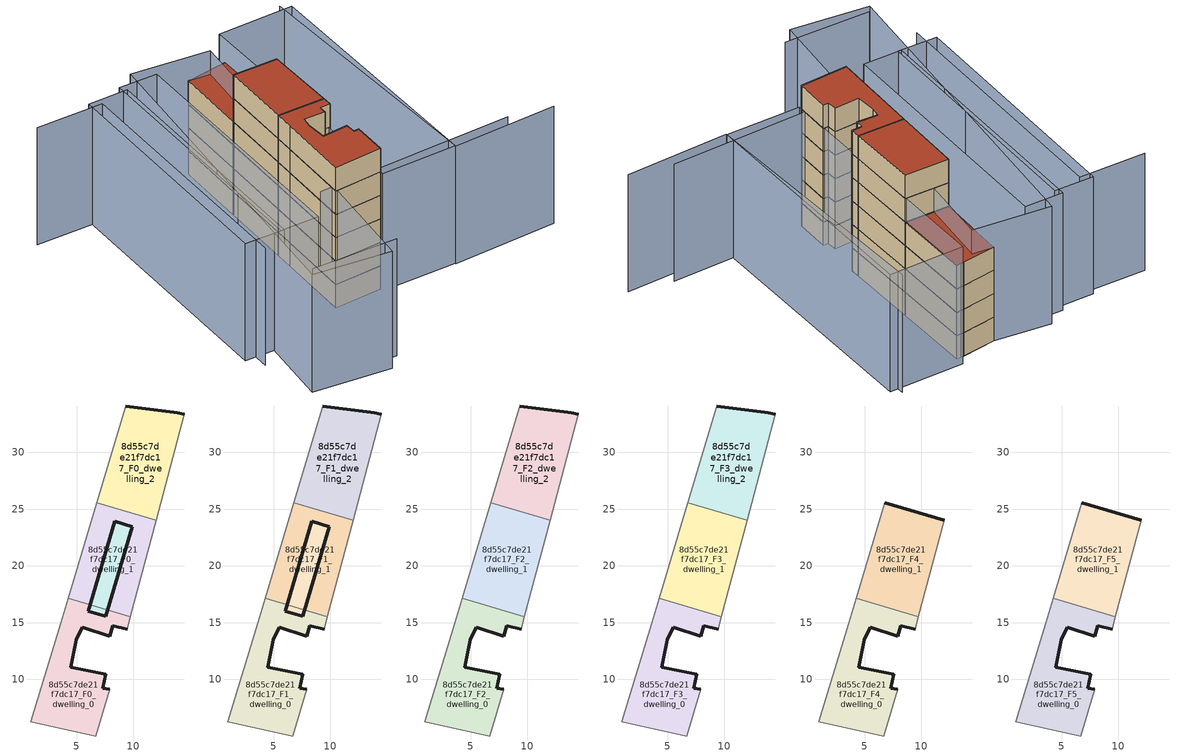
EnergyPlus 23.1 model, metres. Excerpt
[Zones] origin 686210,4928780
8d55c7de21f7dc17_F0_dwelling_0
 floor ground (EU_floor_Construction): 6.69,5.01 7.9,9.11 7.31,9.24 7.56,10.45 4.49,11.08 4.98,13.47 5.51,14.57 7.93,13.8 8.2,14.7 9.44,14.42 9.73,15.52 4.25,17.13 3.59,14.94 0.96,6.25 z0
 wall outside (EU_wall_Construction): 9.44,14.42 8.2,14.7 7.93,13.8 5.51,14.57 4.98,13.47 4.49,11.08 7.56,10.45 7.31,9.24 7.9,9.11 z0:3
 wall adiabatic (EU_wall_Construction): 7.9,9.11 6.69,5.01 0.96,6.25 3.59,14.94 4.25,17.13 / 9.73,15.52 9.44,14.42 z0:3
 wall to 8d55c7de21f7dc17_F0_dwelling_1 (EU_wall_Construction): 4.25,17.13 9.73,15.52 z0:3
8d55c7de21f7dc17_F0_dwelling_1
 floor ground (EU_floor_Construction): 9.73,15.52 11.99,24.02 6.78,25.55 4.25,17.13 z0
 wall adiabatic (EU_wall_Construction): 4.25,17.13 6.78,25.55 / 11.99,24.02 9.73,15.52 z0:3
 wall to 8d55c7de21f7dc17_F0_dwelling_2 (EU_wall_Construction): 6.78,25.55 11.99,24.02 z0:3
8d55c7de21f7dc17_F0_dwelling_2
 floor ground (EU_floor_Construction): 11.99,24.02 14.48,33.36 13.85,33.46 13.55,33.5 9.34,34.07 6.78,25.55 z0
 wall outside (EU_wall_Construction): 9.34,34.07 13.55,33.5 13.85,33.46 14.48,33.36 z0:3
 wall adiabatic (EU_wall_Construction): 14.48,33.36 11.99,24.02 / 6.78,25.55 9.34,34.07 z0:3
8d55c7de21f7dc17_F4_circulation
 floor ground (EU_floor_Construction): 7.58,15.57 9.9,23.45 8.35,23.91 6.04,16.02 z0
 wall outside (EU_wall_Construction): 8.35,23.91 9.9,23.45 7.58,15.57 6.04,16.02 8.35,23.91 z0:3
8d55c7de21f7dc17_F1_dwelling_0
 floor to 8d55c7de21f7dc17_F0_dwelling_0 (EU_floor_Construction): 6.69,5.01 7.9,9.11 7.31,9.24 7.56,10.45 4.49,11.08 4.98,13.47 5.51,14.57 7.93,13.8 8.2,14.7 9.44,14.42 9.73,15.52 4.25,17.13 3.59,14.94 0.96,6.25 z3
 wall outside (EU_wall_Construction): 9.44,14.42 8.2,14.7 7.93,13.8 5.51,14.57 4.98,13.47 4.49,11.08 7.56,10.45 7.31,9.24 7.9,9.11 z3:6
 wall adiabatic (EU_wall_Construction): 7.9,9.11 6.69,5.01 0.96,6.25 3.59,14.94 4.25,17.13 / 9.73,15.52 9.44,14.42 z3:6
 wall to 8d55c7de21f7dc17_F1_dwelling_1 (EU_wall_Construction): 4.25,17.13 9.73,15.52 z3:6
8d55c7de21f7dc17_F1_dwelling_1
 floor to 8d55c7de21f7dc17_F0_dwelling_1 (EU_floor_Construction): 9.73,15.52 11.99,24.02 6.78,25.55 4.25,17.13 z3
 wall adiabatic (EU_wall_Construction): 4.25,17.13 6.78,25.55 / 11.99,24.02 9.73,15.52 z3:6
 wall to 8d55c7de21f7dc17_F1_dwelling_2 (EU_wall_Construction): 6.78,25.55 11.99,24.02 z3:6
8d55c7de21f7dc17_F1_dwelling_2
 floor to 8d55c7de21f7dc17_F0_dwelling_2 (EU_floor_Construction): 11.99,24.02 14.48,33.36 13.85,33.46 13.55,33.5 9.34,34.07 6.78,25.55 z3
 wall outside (EU_wall_Construction): 9.34,34.07 13.55,33.5 13.85,33.46 14.48,33.36 z3:6
 wall adiabatic (EU_wall_Construction): 14.48,33.36 11.99,24.02 / 6.78,25.55 9.34,34.07 z3:6
8d55c7de21f7dc17_F5_circulation
 floor to 8d55c7de21f7dc17_F4_circulation (EU_floor_Construction): 7.58,15.57 9.9,23.45 8.35,23.91 6.04,16.02 z3
 wall outside (EU_wall_Construction): 8.35,23.91 9.9,23.45 7.58,15.57 6.04,16.02 8.35,23.91 z3:6
 roof outside (EU_roof_Construction): 9.9,23.45 7.58,15.57 6.04,16.02 8.35,23.91 z6
8d55c7de21f7dc17_F2_dwelling_0
 floor to 8d55c7de21f7dc17_F1_dwelling_0 (EU_floor_Construction): 6.69,5.01 7.9,9.11 7.31,9.24 7.56,10.45 4.49,11.08 4.98,13.47 5.51,14.57 7.93,13.8 8.2,14.7 9.44,14.42 9.73,15.52 4.25,17.13 3.59,14.94 0.96,6.25 z6
 wall outside (EU_wall_Construction): 9.44,14.42 8.2,14.7 7.93,13.8 5.51,14.57 4.98,13.47 4.49,11.08 7.56,10.45 7.31,9.24 7.9,9.11 z6:9
 wall adiabatic (EU_wall_Construction): 7.9,9.11 6.69,5.01 0.96,6.25 3.59,14.94 4.25,17.13 / 9.73,15.52 9.44,14.42 z6:9
 wall to 8d55c7de21f7dc17_F2_dwelling_1 (EU_wall_Construction): 4.25,17.13 9.73,15.52 z6:9
8d55c7de21f7dc17_F2_dwelling_1
 floor to 8d55c7de21f7dc17_F1_dwelling_1 (EU_floor_Construction): 9.73,15.52 11.99,24.02 6.78,25.55 4.25,17.13 z6
 wall adiabatic (EU_wall_Construction): 4.25,17.13 6.78,25.55 / 11.99,24.02 9.73,15.52 z6:9
 wall to 8d55c7de21f7dc17_F2_dwelling_2 (EU_wall_Construction): 6.78,25.55 11.99,24.02 z6:9
8d55c7de21f7dc17_F2_dwelling_2
 floor to 8d55c7de21f7dc17_F1_dwelling_2 (EU_floor_Construction): 11.99,24.02 14.48,33.36 13.85,33.46 13.55,33.5 9.34,34.07 6.78,25.55 z6
 wall outside (EU_wall_Construction): 9.34,34.07 13.55,33.5 13.85,33.46 14.48,33.36 z6:9
 wall adiabatic (EU_wall_Construction): 14.48,33.36 11.99,24.02 / 6.78,25.55 9.34,34.07 z6:9
8d55c7de21f7dc17_F3_dwelling_0
 floor to 8d55c7de21f7dc17_F2_dwelling_0 (EU_floor_Construction): 6.69,5.01 7.9,9.11 7.31,9.24 7.56,10.45 4.49,11.08 4.98,13.47 5.51,14.57 7.93,13.8 8.2,14.7 9.44,14.42 9.73,15.52 4.25,17.13 3.59,14.94 0.96,6.25 z9
 wall outside (EU_wall_Construction): 9.44,14.42 8.2,14.7 7.93,13.8 5.51,14.57 4.98,13.47 4.49,11.08 7.56,10.45 7.31,9.24 7.9,9.11 z9:12
 wall adiabatic (EU_wall_Construction): 7.9,9.11 6.69,5.01 0.96,6.25 3.59,14.94 4.25,17.13 / 9.73,15.52 9.44,14.42 z9:12
 wall to 8d55c7de21f7dc17_F3_dwelling_1 (EU_wall_Construction): 4.25,17.13 9.73,15.52 z9:12
8d55c7de21f7dc17_F3_dwelling_1
 floor to 8d55c7de21f7dc17_F2_dwelling_1 (EU_floor_Construction): 9.73,15.52 11.99,24.02 6.78,25.55 4.25,17.13 z9
 wall adiabatic (EU_wall_Construction): 4.25,17.13 6.78,25.55 / 11.99,24.02 9.73,15.52 z9:12
 wall to 8d55c7de21f7dc17_F3_dwelling_2 (EU_wall_Construction): 6.78,25.55 11.99,24.02 z9:12
8d55c7de21f7dc17_F3_dwelling_2
 floor to 8d55c7de21f7dc17_F2_dwelling_2 (EU_floor_Construction): 11.99,24.02 14.48,33.36 13.85,33.46 13.55,33.5 9.34,34.07 6.78,25.55 z9
 wall outside (EU_wall_Construction): 9.34,34.07 13.55,33.5 13.85,33.46 14.48,33.36 z9:12
 wall adiabatic (EU_wall_Construction): 14.48,33.36 11.99,24.02 / 6.78,25.55 9.34,34.07 z9:12
 roof outside (EU_roof_Construction): 14.48,33.36 11.99,24.02 6.78,25.55 9.34,34.07 13.55,33.5 13.85,33.46 z12
8d55c7de21f7dc17_F4_dwelling_0
 floor to 8d55c7de21f7dc17_F3_dwelling_0 (EU_floor_Construction): 6.69,5.01 7.9,9.11 7.31,9.24 7.56,10.45 4.49,11.08 4.98,13.47 5.51,14.57 7.93,13.8 8.2,14.7 9.44,14.42 9.73,15.52 4.25,17.13 3.59,14.94 0.96,6.25 z12
 wall outside (EU_wall_Construction): 9.44,14.42 8.2,14.7 7.93,13.8 5.51,14.57 4.98,13.47 4.49,11.08 7.56,10.45 7.31,9.24 7.9,9.11 z12:15
 wall adiabatic (EU_wall_Construction): 7.9,9.11 6.69,5.01 0.96,6.25 3.59,14.94 4.25,17.13 / 9.73,15.52 9.44,14.42 z12:15
 wall to 8d55c7de21f7dc17_F4_dwelling_1 (EU_wall_Construction): 4.25,17.13 9.73,15.52 z12:15
8d55c7de21f7dc17_F4_dwelling_1
 floor to 8d55c7de21f7dc17_F3_dwelling_1 (EU_floor_Construction): 9.73,15.52 11.99,24.02 6.78,25.55 4.25,17.13 z12
 wall outside (EU_wall_Construction): 6.78,25.55 11.99,24.02 z12:15
 wall adiabatic (EU_wall_Construction): 4.25,17.13 6.78,25.55 / 11.99,24.02 9.73,15.52 z12:15
8d55c7de21f7dc17_F5_dwelling_0
 floor to 8d55c7de21f7dc17_F4_dwelling_0 (EU_floor_Construction): 6.69,5.01 7.9,9.11 7.31,9.24 7.56,10.45 4.49,11.08 4.98,13.47 5.51,14.57 7.93,13.8 8.2,14.7 9.44,14.42 9.73,15.52 4.25,17.13 3.59,14.94 0.96,6.25 z15
 wall outside (EU_wall_Construction): 9.44,14.42 8.2,14.7 7.93,13.8 5.51,14.57 4.98,13.47 4.49,11.08 7.56,10.45 7.31,9.24 7.9,9.11 z15:18
 wall adiabatic (EU_wall_Construction): 7.9,9.11 6.69,5.01 0.96,6.25 3.59,14.94 4.25,17.13 / 9.73,15.52 9.44,14.42 z15:18
 wall to 8d55c7de21f7dc17_F5_dwelling_1 (EU_wall_Construction): 4.25,17.13 9.73,15.52 z15:18
 roof outside (EU_roof_Construction): 9.73,15.52 9.44,14.42 8.2,14.7 7.93,13.8 5.51,14.57 4.98,13.47 4.49,11.08 7.56,10.45 7.31,9.24 7.9,9.11 6.69,5.01 0.96,6.25 3.59,14.94 4.25,17.13 z18
8d55c7de21f7dc17_F5_dwelling_1
 floor to 8d55c7de21f7dc17_F4_dwelling_1 (EU_floor_Construction): 9.73,15.52 11.99,24.02 6.78,25.55 4.25,17.13 z15
 wall outside (EU_wall_Construction): 6.78,25.55 11.99,24.02 z15:18
 wall adiabatic (EU_wall_Construction): 4.25,17.13 6.78,25.55 / 11.99,24.02 9.73,15.52 z15:18
 roof outside (EU_roof_Construction): 11.99,24.02 9.73,15.52 4.25,17.13 6.78,25.55 z18
shading: -11.41,-1.3 -1.46,-4.31 / -0.16,7.36 23.09,1.58 / 27.71,-0.82 15.4,2.12 / 15.4,2.12 22.77,32.94 / -10.8,37.54 -3.04,35.29 / -3.04,35.29 -11.83,4.96 / 11.77,33.11 -3.49,-5.42 / -3.49,-5.42 -12.27,-1.95 / -12.27,-1.95 3,36.58 / 3,36.58 11.77,33.11 / 23.53,31.98 15.44,2.23 / 15.44,2.23 6.59,4.64 / 6.59,4.64 14.68,34.39 / 14.68,34.39 23.53,31.98 / 4.86,34.52 -3.82,4.58 / -3.82,4.58 -8.32,5.89 / -8.32,5.89 0.36,35.82 / 0.36,35.82 4.86,34.52 / 0.64,34.95 -7.94,5.74 / -7.94,5.74 -12.58,7.1 / -12.58,7.1 -4,36.31 / -4,36.31 0.64,34.95 z0:15
[Building]
EU S2 Campaign: North Axis=0; Terrain=City; Solar Distribution=FullExterior
[Site:Location]
Bologna: Latitude=44.5; Longitude=11.25; Time Zone=1; Elevation=37
[SizingPeriod:WeatherFileDays]
AnnualSizingPeriod: Begin Month=1; Begin Day of Month=1; End Month=12; End Day of Month=31; Day of Week for Start Day=Monday; Use Weather File Daylight Saving Period=No; Use Weather File Rain and Snow Indicators=No
[MATERIAL]
EU_InternalMass_Material: Roughness=MediumRough; Thickness=0.1; Conductivity=1; Density=1800; Specific Heat=900; Thermal Absorptance=0.9; Solar Absorptance=0.7; Visible Absorptance=0.7
[MATERIAL:NOMASS] Roughness=MediumRough; Thermal Absorptance=0.9; Solar Absorptance=0.7; Visible Absorptance=0.7
Name | Thermal Resistance
EU_wall_NoMass | 0.905828
EU_roof_NoMass | 0.37593
EU_floor_NoMass | 0.67114
[CONSTRUCTION]
EU_wall_Construction: EU_wall_NoMass
EU_roof_Construction: EU_roof_NoMass
EU_floor_Construction: EU_floor_NoMass
EU_InternalMass_Construction: EU_InternalMass_Material
[ZONE] Type=1; Multiplier=1; Ceiling Height=autocalculate; Floor Area=autocalculate; Part of Total Floor Area=Yes
Name | Volume
8d55c7de21f7dc17_F0_dwelling_0; 8d55c7de21f7dc17_F1_dwelling_0; 8d55c7de21f7dc17_F2_dwelling_0; 8d55c7de21f7dc17_F3_dwelling_0; 8d55c7de21f7dc17_F4_dwelling_0; 8d55c7de21f7dc17_F5_dwelling_0 | 147.192
8d55c7de21f7dc17_F0_dwelling_1; 8d55c7de21f7dc17_F1_dwelling_1; 8d55c7de21f7dc17_F2_dwelling_1; 8d55c7de21f7dc17_F3_dwelling_1; 8d55c7de21f7dc17_F4_dwelling_1; 8d55c7de21f7dc17_F5_dwelling_1 | 147.185
8d55c7de21f7dc17_F0_dwelling_2; 8d55c7de21f7dc17_F1_dwelling_2; 8d55c7de21f7dc17_F2_dwelling_2; 8d55c7de21f7dc17_F3_dwelling_2 | 147.182
8d55c7de21f7dc17_F4_circulation; 8d55c7de21f7dc17_F5_circulation | 39.7808
[INTERNALMASS] Construction=EU_InternalMass_Construction
Name | Zone or ZoneList | Surface Area
8d55c7de21f7dc17_F0_dwelling_0_EU_InternalMass | 8d55c7de21f7dc17_F0_dwelling_0 | 49.0621
8d55c7de21f7dc17_F0_dwelling_1_EU_InternalMass | 8d55c7de21f7dc17_F0_dwelling_1 | 49.0621
8d55c7de21f7dc17_F0_dwelling_2_EU_InternalMass | 8d55c7de21f7dc17_F0_dwelling_2 | 49.0621
8d55c7de21f7dc17_F1_dwelling_0_EU_InternalMass | 8d55c7de21f7dc17_F1_dwelling_0 | 49.0621
8d55c7de21f7dc17_F1_dwelling_1_EU_InternalMass | 8d55c7de21f7dc17_F1_dwelling_1 | 49.0621
8d55c7de21f7dc17_F1_dwelling_2_EU_InternalMass | 8d55c7de21f7dc17_F1_dwelling_2 | 49.0621
8d55c7de21f7dc17_F2_dwelling_0_EU_InternalMass | 8d55c7de21f7dc17_F2_dwelling_0 | 49.0621
8d55c7de21f7dc17_F2_dwelling_1_EU_InternalMass | 8d55c7de21f7dc17_F2_dwelling_1 | 49.0621
8d55c7de21f7dc17_F2_dwelling_2_EU_InternalMass | 8d55c7de21f7dc17_F2_dwelling_2 | 49.0621
8d55c7de21f7dc17_F3_dwelling_0_EU_InternalMass | 8d55c7de21f7dc17_F3_dwelling_0 | 49.0621
8d55c7de21f7dc17_F3_dwelling_1_EU_InternalMass | 8d55c7de21f7dc17_F3_dwelling_1 | 49.0621
8d55c7de21f7dc17_F3_dwelling_2_EU_InternalMass | 8d55c7de21f7dc17_F3_dwelling_2 | 49.0621
8d55c7de21f7dc17_F4_dwelling_0_EU_InternalMass | 8d55c7de21f7dc17_F4_dwelling_0 | 67.0368
8d55c7de21f7dc17_F4_dwelling_1_EU_InternalMass | 8d55c7de21f7dc17_F4_dwelling_1 | 67.0368
8d55c7de21f7dc17_F5_dwelling_0_EU_InternalMass | 8d55c7de21f7dc17_F5_dwelling_0 | 67.0368
8d55c7de21f7dc17_F5_dwelling_1_EU_InternalMass | 8d55c7de21f7dc17_F5_dwelling_1 | 67.0368
[OTHEREQUIPMENT] Fuel Type=Electricity; Design Level Calculation Method=Watts/Area; Power per Zone Floor Area=1; Fraction Latent=0; Fraction Radiant=0; Fraction Lost=0; Carbon Dioxide Generation Rate=0; EndUse Subcategory=EU_Step8_InternalGains
Name | Zone or ZoneList or Space or SpaceList | Schedule
EU_Step8_InternalGain_8d55c7de21f7dc17_F0_dwelling_0_f000 | 8d55c7de21f7dc17_F0_dwelling_0 | EU_Step8_GainSchedule_8d55c7de21f7dc17_F0_dwelling_0_f000
EU_Step8_InternalGain_8d55c7de21f7dc17_F0_dwelling_1_f000 | 8d55c7de21f7dc17_F0_dwelling_1 | EU_Step8_GainSchedule_8d55c7de21f7dc17_F0_dwelling_1_f000
EU_Step8_InternalGain_8d55c7de21f7dc17_F0_dwelling_2_f000 | 8d55c7de21f7dc17_F0_dwelling_2 | EU_Step8_GainSchedule_8d55c7de21f7dc17_F0_dwelling_2_f000
EU_Step8_InternalGain_8d55c7de21f7dc17_F1_dwelling_0_f000 | 8d55c7de21f7dc17_F1_dwelling_0 | EU_Step8_GainSchedule_8d55c7de21f7dc17_F1_dwelling_0_f000
EU_Step8_InternalGain_8d55c7de21f7dc17_F1_dwelling_1_f000 | 8d55c7de21f7dc17_F1_dwelling_1 | EU_Step8_GainSchedule_8d55c7de21f7dc17_F1_dwelling_1_f000
EU_Step8_InternalGain_8d55c7de21f7dc17_F1_dwelling_2_f000 | 8d55c7de21f7dc17_F1_dwelling_2 | EU_Step8_GainSchedule_8d55c7de21f7dc17_F1_dwelling_2_f000
EU_Step8_InternalGain_8d55c7de21f7dc17_F2_dwelling_0_f000 | 8d55c7de21f7dc17_F2_dwelling_0 | EU_Step8_GainSchedule_8d55c7de21f7dc17_F2_dwelling_0_f000
EU_Step8_InternalGain_8d55c7de21f7dc17_F2_dwelling_1_f000 | 8d55c7de21f7dc17_F2_dwelling_1 | EU_Step8_GainSchedule_8d55c7de21f7dc17_F2_dwelling_1_f000
EU_Step8_InternalGain_8d55c7de21f7dc17_F2_dwelling_2_f000 | 8d55c7de21f7dc17_F2_dwelling_2 | EU_Step8_GainSchedule_8d55c7de21f7dc17_F2_dwelling_2_f000
EU_Step8_InternalGain_8d55c7de21f7dc17_F3_dwelling_0_f000 | 8d55c7de21f7dc17_F3_dwelling_0 | EU_Step8_GainSchedule_8d55c7de21f7dc17_F3_dwelling_0_f000
EU_Step8_InternalGain_8d55c7de21f7dc17_F3_dwelling_1_f000 | 8d55c7de21f7dc17_F3_dwelling_1 | EU_Step8_GainSchedule_8d55c7de21f7dc17_F3_dwelling_1_f000
EU_Step8_InternalGain_8d55c7de21f7dc17_F3_dwelling_2_f000 | 8d55c7de21f7dc17_F3_dwelling_2 | EU_Step8_GainSchedule_8d55c7de21f7dc17_F3_dwelling_2_f000
EU_Step8_InternalGain_8d55c7de21f7dc17_F4_dwelling_0_f000 | 8d55c7de21f7dc17_F4_dwelling_0 | EU_Step8_GainSchedule_8d55c7de21f7dc17_F4_dwelling_0_f000
EU_Step8_InternalGain_8d55c7de21f7dc17_F4_dwelling_1_f000 | 8d55c7de21f7dc17_F4_dwelling_1 | EU_Step8_GainSchedule_8d55c7de21f7dc17_F4_dwelling_1_f000
EU_Step8_InternalGain_8d55c7de21f7dc17_F5_dwelling_0_f000 | 8d55c7de21f7dc17_F5_dwelling_0 | EU_Step8_GainSchedule_8d55c7de21f7dc17_F5_dwelling_0_f000
EU_Step8_InternalGain_8d55c7de21f7dc17_F5_dwelling_1_f000 | 8d55c7de21f7dc17_F5_dwelling_1 | EU_Step8_GainSchedule_8d55c7de21f7dc17_F5_dwelling_1_f000
[ZONEINFILTRATION:DESIGNFLOWRATE] Schedule=EU_AlwaysOn; Design Flow Rate Calculation Method=Flow/Area; Flow Rate per Floor Area=0.0005; Constant Term Coefficient=1; Temperature Term Coefficient=0; Velocity Term Coefficient=0; Velocity Squared Term Coefficient=0
Name | Zone or ZoneList or Space or SpaceList
EU_Circulation_Infiltration_8d55c7de21f7dc17_F4_circulation | 8d55c7de21f7dc17_F4_circulation
EU_Circulation_Infiltration_8d55c7de21f7dc17_F5_circulation | 8d55c7de21f7dc17_F5_circulation
[ZONEVENTILATION:DESIGNFLOWRATE] Schedule=EU_AlwaysOn; Design Flow Rate Calculation Method=AirChanges/Hour; Air Changes per Hour=0.73129; Ventilation Type=Natural; Fan Pressure Rise=0; Fan Total Efficiency=1; Constant Term Coefficient=1; Temperature Term Coefficient=0; Velocity Term Coefficient=0; Velocity Squared Term Coefficient=0; Minimum Indoor Temperature=-100; Maximum Indoor Temperature=100; Delta Temperature=-100; Minimum Outdoor Temperature=-100; Maximum Outdoor Temperature=100; Maximum Wind Speed=40
Name | Zone or ZoneList or Space or SpaceList
EU_ConstantAir_8d55c7de21f7dc17_F0_dwelling_0 | 8d55c7de21f7dc17_F0_dwelling_0
EU_ConstantAir_8d55c7de21f7dc17_F0_dwelling_1 | 8d55c7de21f7dc17_F0_dwelling_1
EU_ConstantAir_8d55c7de21f7dc17_F0_dwelling_2 | 8d55c7de21f7dc17_F0_dwelling_2
EU_ConstantAir_8d55c7de21f7dc17_F1_dwelling_0 | 8d55c7de21f7dc17_F1_dwelling_0
EU_ConstantAir_8d55c7de21f7dc17_F1_dwelling_1 | 8d55c7de21f7dc17_F1_dwelling_1
EU_ConstantAir_8d55c7de21f7dc17_F1_dwelling_2 | 8d55c7de21f7dc17_F1_dwelling_2
EU_ConstantAir_8d55c7de21f7dc17_F2_dwelling_0 | 8d55c7de21f7dc17_F2_dwelling_0
EU_ConstantAir_8d55c7de21f7dc17_F2_dwelling_1 | 8d55c7de21f7dc17_F2_dwelling_1
EU_ConstantAir_8d55c7de21f7dc17_F2_dwelling_2 | 8d55c7de21f7dc17_F2_dwelling_2
EU_ConstantAir_8d55c7de21f7dc17_F3_dwelling_0 | 8d55c7de21f7dc17_F3_dwelling_0
EU_ConstantAir_8d55c7de21f7dc17_F3_dwelling_1 | 8d55c7de21f7dc17_F3_dwelling_1
EU_ConstantAir_8d55c7de21f7dc17_F3_dwelling_2 | 8d55c7de21f7dc17_F3_dwelling_2
EU_ConstantAir_8d55c7de21f7dc17_F4_dwelling_0 | 8d55c7de21f7dc17_F4_dwelling_0
EU_ConstantAir_8d55c7de21f7dc17_F4_dwelling_1 | 8d55c7de21f7dc17_F4_dwelling_1
EU_ConstantAir_8d55c7de21f7dc17_F5_dwelling_0 | 8d55c7de21f7dc17_F5_dwelling_0
EU_ConstantAir_8d55c7de21f7dc17_F5_dwelling_1 | 8d55c7de21f7dc17_F5_dwelling_1
[HVACTEMPLATE:THERMOSTAT] Constant Heating Setpoint=20; Constant Cooling Setpoint=50
EU_HeatOnly_8d55c7de21f7dc17_F0_dwelling_0; EU_HeatOnly_8d55c7de21f7dc17_F0_dwelling_1; EU_HeatOnly_8d55c7de21f7dc17_F0_dwelling_2; EU_HeatOnly_8d55c7de21f7dc17_F1_dwelling_0; EU_HeatOnly_8d55c7de21f7dc17_F1_dwelling_1; EU_HeatOnly_8d55c7de21f7dc17_F1_dwelling_2; EU_HeatOnly_8d55c7de21f7dc17_F2_dwelling_0; EU_HeatOnly_8d55c7de21f7dc17_F2_dwelling_1; EU_HeatOnly_8d55c7de21f7dc17_F2_dwelling_2; EU_HeatOnly_8d55c7de21f7dc17_F3_dwelling_0; EU_HeatOnly_8d55c7de21f7dc17_F3_dwelling_1; EU_HeatOnly_8d55c7de21f7dc17_F3_dwelling_2; EU_HeatOnly_8d55c7de21f7dc17_F4_dwelling_0; EU_HeatOnly_8d55c7de21f7dc17_F4_dwelling_1; EU_HeatOnly_8d55c7de21f7dc17_F5_dwelling_0; EU_HeatOnly_8d55c7de21f7dc17_F5_dwelling_1
[HVACTEMPLATE:ZONE:IDEALLOADSAIRSYSTEM] System Availability Schedule=EU_AlwaysOn; Maximum Heating Supply Air Temperature=50; Minimum Cooling Supply Air Temperature=13; Maximum Heating Supply Air Humidity Ratio=0.0156; Minimum Cooling Supply Air Humidity Ratio=0.0077; Heating Limit=NoLimit; Cooling Limit=NoLimit; Heating Availability Schedule=EU_AlwaysOn; Cooling Availability Schedule=EU_CoolingOff; Dehumidification Control Type=ConstantSensibleHeatRatio; Cooling Sensible Heat Ratio=0.7; Dehumidification Setpoint=60; Humidification Control Type=None; Humidification Setpoint=30; Outdoor Air Method=None; Outdoor Air Flow Rate per Person=0.00944; Outdoor Air Flow Rate per Zone Floor Area=0; Outdoor Air Flow Rate per Zone=0; Demand Controlled Ventilation Type=None; Outdoor Air Economizer Type=NoEconomizer; Heat Recovery Type=None; Sensible Heat Recovery Effectiveness=0.7; Latent Heat Recovery Effectiveness=0.65
Name | Template Thermostat
8d55c7de21f7dc17_F0_dwelling_0 | EU_HeatOnly_8d55c7de21f7dc17_F0_dwelling_0
8d55c7de21f7dc17_F0_dwelling_1 | EU_HeatOnly_8d55c7de21f7dc17_F0_dwelling_1
8d55c7de21f7dc17_F0_dwelling_2 | EU_HeatOnly_8d55c7de21f7dc17_F0_dwelling_2
8d55c7de21f7dc17_F1_dwelling_0 | EU_HeatOnly_8d55c7de21f7dc17_F1_dwelling_0
8d55c7de21f7dc17_F1_dwelling_1 | EU_HeatOnly_8d55c7de21f7dc17_F1_dwelling_1
8d55c7de21f7dc17_F1_dwelling_2 | EU_HeatOnly_8d55c7de21f7dc17_F1_dwelling_2
8d55c7de21f7dc17_F2_dwelling_0 | EU_HeatOnly_8d55c7de21f7dc17_F2_dwelling_0
8d55c7de21f7dc17_F2_dwelling_1 | EU_HeatOnly_8d55c7de21f7dc17_F2_dwelling_1
8d55c7de21f7dc17_F2_dwelling_2 | EU_HeatOnly_8d55c7de21f7dc17_F2_dwelling_2
8d55c7de21f7dc17_F3_dwelling_0 | EU_HeatOnly_8d55c7de21f7dc17_F3_dwelling_0
8d55c7de21f7dc17_F3_dwelling_1 | EU_HeatOnly_8d55c7de21f7dc17_F3_dwelling_1
8d55c7de21f7dc17_F3_dwelling_2 | EU_HeatOnly_8d55c7de21f7dc17_F3_dwelling_2
8d55c7de21f7dc17_F4_dwelling_0 | EU_HeatOnly_8d55c7de21f7dc17_F4_dwelling_0
8d55c7de21f7dc17_F4_dwelling_1 | EU_HeatOnly_8d55c7de21f7dc17_F4_dwelling_1
8d55c7de21f7dc17_F5_dwelling_0 | EU_HeatOnly_8d55c7de21f7dc17_F5_dwelling_0
8d55c7de21f7dc17_F5_dwelling_1 | EU_HeatOnly_8d55c7de21f7dc17_F5_dwelling_1
[SIZING:ZONE] Zone Cooling Design Supply Air Temperature Input Method=SupplyAirTemperature; Zone Cooling Design Supply Air Temperature=13; Zone Heating Design Supply Air Temperature Input Method=SupplyAirTemperature; Zone Heating Design Supply Air Temperature=50; Zone Cooling Design Supply Air Humidity Ratio=0.008; Zone Heating Design Supply Air Humidity Ratio=0.008; Cooling Design Air Flow Method=DesignDay; Cooling Design Air Flow Rate=0; Cooling Minimum Air Flow per Zone Floor Area=0.000762; Cooling Minimum Air Flow=0; Cooling Minimum Air Flow Fraction=0.2; Heating Design Air Flow Method=DesignDay; Heating Design Air Flow Rate=0; Heating Maximum Air Flow per Zone Floor Area=0.002032; Heating Maximum Air Flow=0.141576; Heating Maximum Air Flow Fraction=0.3; Account for Dedicated Outdoor Air System=No; Dedicated Outdoor Air System Control Strategy=NeutralSupplyAir; Dedicated Outdoor Air Low Setpoint Temperature for Design=autosize; Dedicated Outdoor Air High Setpoint Temperature for Design=autosize; Zone Load Sizing Method=Sensible Load Only No Latent Load; Zone Latent Cooling Design Supply Air Humidity Ratio Input Method=HumidityRatioDifference; Zone Cooling Design Supply Air Humidity Ratio Difference=0.005; Zone Latent Heating Design Supply Air Humidity Ratio Input Method=HumidityRatioDifference; Zone Humidification Design Supply Air Humidity Ratio Difference=0.005
8d55c7de21f7dc17_F0_dwelling_0; 8d55c7de21f7dc17_F0_dwelling_1; 8d55c7de21f7dc17_F0_dwelling_2; 8d55c7de21f7dc17_F1_dwelling_0; 8d55c7de21f7dc17_F1_dwelling_1; 8d55c7de21f7dc17_F1_dwelling_2; 8d55c7de21f7dc17_F2_dwelling_0; 8d55c7de21f7dc17_F2_dwelling_1; 8d55c7de21f7dc17_F2_dwelling_2; 8d55c7de21f7dc17_F3_dwelling_0; 8d55c7de21f7dc17_F3_dwelling_1; 8d55c7de21f7dc17_F3_dwelling_2; 8d55c7de21f7dc17_F4_dwelling_0; 8d55c7de21f7dc17_F4_dwelling_1; 8d55c7de21f7dc17_F5_dwelling_0; 8d55c7de21f7dc17_F5_dwelling_1
[SCHEDULE:CONSTANT]
Name | Hourly Value
EU_AlwaysOn | 1
EU_CoolingOff | 0
[SCHEDULE:FILE] Column Number=1; Rows to Skip at Top=0; Number of Hours of Data=8760; Column Separator=Comma; Interpolate to Timestep=No; Minutes per Item=60; Adjust Schedule for Daylight Savings=Yes
Name | File
EU_Step8_GainSchedule_8d55c7de21f7dc17_F0_dwelling_0_f000 | ../../schedules/8d55c7de21f7dc17/8d55c7de21f7dc17_F0_dwelling_0_f000_gain.csv
EU_Step8_GainSchedule_8d55c7de21f7dc17_F0_dwelling_1_f000 | ../../schedules/8d55c7de21f7dc17/8d55c7de21f7dc17_F0_dwelling_1_f000_gain.csv
EU_Step8_GainSchedule_8d55c7de21f7dc17_F0_dwelling_2_f000 | ../../schedules/8d55c7de21f7dc17/8d55c7de21f7dc17_F0_dwelling_2_f000_gain.csv
EU_Step8_GainSchedule_8d55c7de21f7dc17_F1_dwelling_0_f000 | ../../schedules/8d55c7de21f7dc17/8d55c7de21f7dc17_F1_dwelling_0_f000_gain.csv
EU_Step8_GainSchedule_8d55c7de21f7dc17_F1_dwelling_1_f000 | ../../schedules/8d55c7de21f7dc17/8d55c7de21f7dc17_F1_dwelling_1_f000_gain.csv
EU_Step8_GainSchedule_8d55c7de21f7dc17_F1_dwelling_2_f000 | ../../schedules/8d55c7de21f7dc17/8d55c7de21f7dc17_F1_dwelling_2_f000_gain.csv
EU_Step8_GainSchedule_8d55c7de21f7dc17_F2_dwelling_0_f000 | ../../schedules/8d55c7de21f7dc17/8d55c7de21f7dc17_F2_dwelling_0_f000_gain.csv
EU_Step8_GainSchedule_8d55c7de21f7dc17_F2_dwelling_1_f000 | ../../schedules/8d55c7de21f7dc17/8d55c7de21f7dc17_F2_dwelling_1_f000_gain.csv
EU_Step8_GainSchedule_8d55c7de21f7dc17_F2_dwelling_2_f000 | ../../schedules/8d55c7de21f7dc17/8d55c7de21f7dc17_F2_dwelling_2_f000_gain.csv
EU_Step8_GainSchedule_8d55c7de21f7dc17_F3_dwelling_0_f000 | ../../schedules/8d55c7de21f7dc17/8d55c7de21f7dc17_F3_dwelling_0_f000_gain.csv
EU_Step8_GainSchedule_8d55c7de21f7dc17_F3_dwelling_1_f000 | ../../schedules/8d55c7de21f7dc17/8d55c7de21f7dc17_F3_dwelling_1_f000_gain.csv
EU_Step8_GainSchedule_8d55c7de21f7dc17_F3_dwelling_2_f000 | ../../schedules/8d55c7de21f7dc17/8d55c7de21f7dc17_F3_dwelling_2_f000_gain.csv
EU_Step8_GainSchedule_8d55c7de21f7dc17_F4_dwelling_0_f000 | ../../schedules/8d55c7de21f7dc17/8d55c7de21f7dc17_F4_dwelling_0_f000_gain.csv
EU_Step8_GainSchedule_8d55c7de21f7dc17_F4_dwelling_1_f000 | ../../schedules/8d55c7de21f7dc17/8d55c7de21f7dc17_F4_dwelling_1_f000_gain.csv
EU_Step8_GainSchedule_8d55c7de21f7dc17_F5_dwelling_0_f000 | ../../schedules/8d55c7de21f7dc17/8d55c7de21f7dc17_F5_dwelling_0_f000_gain.csv
EU_Step8_GainSchedule_8d55c7de21f7dc17_F5_dwelling_1_f000 | ../../schedules/8d55c7de21f7dc17/8d55c7de21f7dc17_F5_dwelling_1_f000_gain.csv
